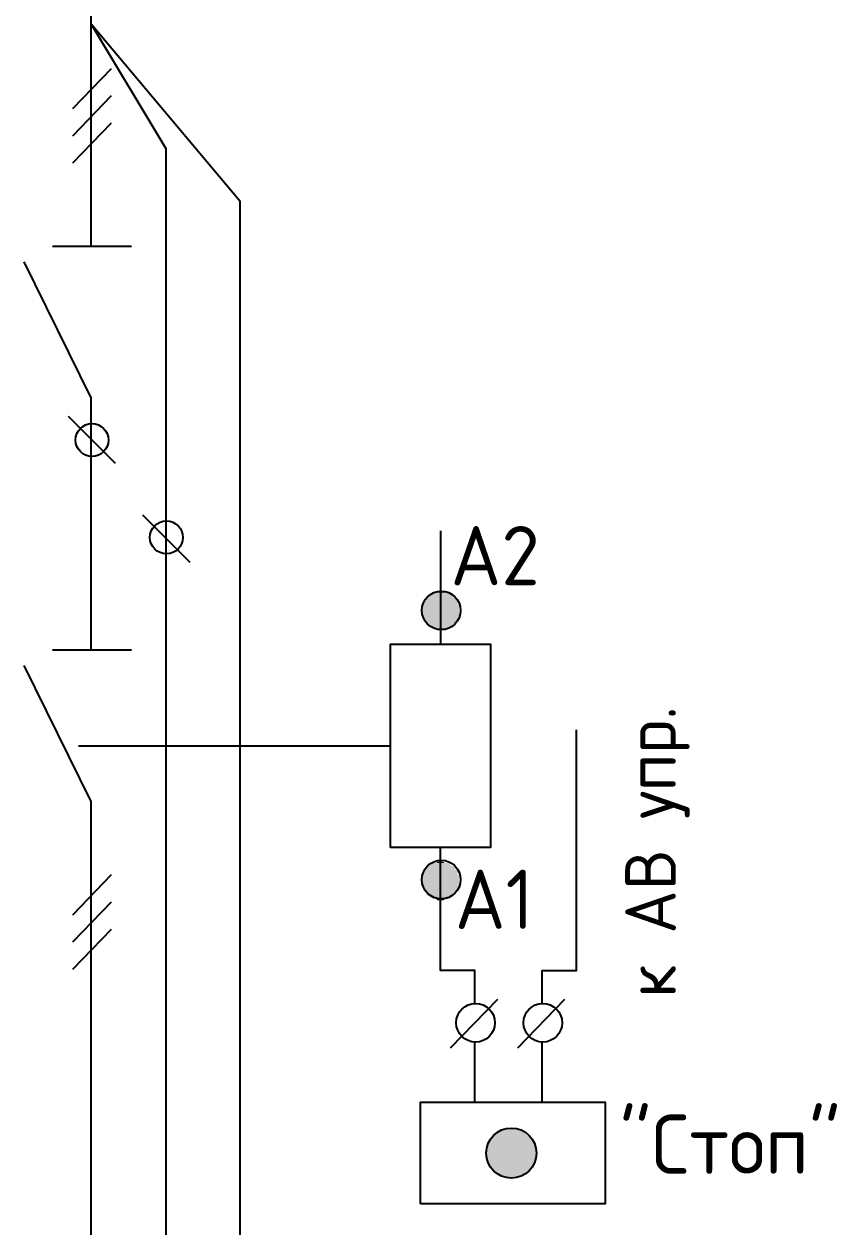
# Model space of a CAD drawing. Header units: millimetres. Extents: x -32 to 417638015, y -35 to 175284279.
# Drawn here: x 416694767 to 416697172, y 175233497 to 175237053 of the extents above; entities that cross this region are included whole.
import ezdxf

# ---------------------------------------------------------------- set-up
doc = ezdxf.new("R2010")
doc.units = ezdxf.units.MM
for name, color, linetype in [('PDF _0', 7, 'Continuous'), ('PDF _A-HATCH-WALL', 5, 'Continuous'), ('PDF _Текст', 7, 'Continuous')]:
    doc.layers.add(name, color=color, linetype=linetype)
doc.styles.add('PDF GOST Common', font='GOST_Common.ttf')

msp = doc.modelspace()

# ---------------------------------------------------------------- linework, layer by layer
at = {"layer": 'PDF _0', "lineweight": 25}
for points in [[(416694966.3, 175236396.9), (416694966.3, 175237256.2), (416694966.3, 175238466.9)], [(416695406.6, 175232798.6), (416695406.6, 175236528.1), (416694966.3, 175237053)], [(416694966.3, 175237053), (416695186.4, 175236684.7), (416695186.4, 175232997.6)], [(416694911.3, 175236803.2), (416695025.6, 175236921.8)], [(416694911.3, 175236722.8), (416695025.6, 175236841.3)], [(416694911.3, 175236642.4), (416695025.6, 175236760.9)], [(416694852, 175236396.8), (416695084.8, 175236396.8)], [(416694966.3, 175235948.1), (416694767.4, 175236350.2)], [(416694966.3, 175235203), (416694966.3, 175235948.1)], [(416695038.3, 175235753.4), (416694898.6, 175235893)], [(416695258.4, 175235461.2), (416695118.7, 175235600.9)], [(416695999.3, 175235554.4), (416695999.3, 175235220)], [(416694852, 175235203), (416695084.8, 175235203)], [(416694966.3, 175234754.3), (416694767.4, 175235156.4)], [(416696299.8, 175234157.4), (416696299.8, 175234254.7), (416696401.4, 175234254.7), (416696401.4, 175234965.9)], [(416694966.3, 175233196.4), (416694966.3, 175234754.2)], [(416696100.9, 175234157.4), (416696100.9, 175234254.7), (416695999.3, 175234254.7), (416695999.3, 175234618.8)], [(416694911.3, 175234419.8), (416695025.6, 175234538.4)], [(416694911.3, 175234339.4), (416695025.6, 175234457.9)], [(416694911.3, 175234259), (416695025.6, 175234377.5)], [(416696028.9, 175234026.1), (416696168.6, 175234170.1)], [(416696227.9, 175234026.1), (416696367.5, 175234170.1)], [(416696100.9, 175233865.3), (416696100.9, 175234043.1)], [(416696299.8, 175233865.3), (416696299.8, 175234043.1)]]:
    msp.add_lwpolyline(points, dxfattribs=at)
for points in [[(416695851.1, 175234618.8), (416695851.1, 175235219.9), (416696147.4, 175235219.9), (416696147.4, 175234618.8)], [(416695940, 175233564.7), (416695940, 175233865.3), (416696486.1, 175233865.3), (416696486.1, 175233564.7)]]:
    msp.add_lwpolyline(points, close=True, dxfattribs=at)
at = {"layer": 'PDF _0', "color": 1, "lineweight": 25}
msp.add_lwpolyline([(416694928.2, 175234919.4), (416695851, 175234919.4)], dxfattribs=at)
at = {"layer": 'PDF _0', "lineweight": 25}
for centre, radius in [((416694968.4, 175235823.2), 48.7), ((416695188.6, 175235535.3), 48.7), ((416696001.4, 175235319.4), 57.1), ((416696001.4, 175234523.6), 57.1), ((416696103, 175234100.2), 57.1), ((416696301.9, 175234100.2), 57.1), ((416696208.8, 175233715), 74.1)]:
    msp.add_circle(centre, radius, dxfattribs=at)
at = {"layer": 'PDF _0', "color": 1, "transparency": 33554559}
for points in [[(416696181.3, 175233784.8), (416696244.8, 175233776.4), (416696168.6, 175233776.4)], [(416696194, 175233789.1), (416696232.1, 175233784.8), (416696181.3, 175233784.8)], [(416696232.1, 175233784.8), (416696181.3, 175233784.8), (416696244.8, 175233776.4)], [(416696206.7, 175233789.1), (416696219.4, 175233789.1), (416696194, 175233789.1)], [(416696219.4, 175233789.1), (416696194, 175233789.1), (416696232.1, 175233784.8)], [(416696139, 175233746.7), (416696278.7, 175233734), (416696134.7, 175233734)], [(416696147.4, 175233759.4), (416696274.4, 175233746.7), (416696139, 175233746.7)], [(416696274.4, 175233746.7), (416696139, 175233746.7), (416696278.7, 175233734)], [(416696155.9, 175233772.1), (416696266, 175233759.4), (416696147.4, 175233759.4)], [(416696266, 175233759.4), (416696147.4, 175233759.4), (416696274.4, 175233746.7)], [(416696168.6, 175233776.4), (416696257.5, 175233772.1), (416696155.9, 175233772.1)], [(416696257.5, 175233772.1), (416696155.9, 175233772.1), (416696266, 175233759.4)], [(416696244.8, 175233776.4), (416696168.6, 175233776.4), (416696257.5, 175233772.1)], [(416696134.7, 175233734), (416696282.9, 175233721.3), (416696130.5, 175233721.3)], [(416696282.9, 175233721.3), (416696130.5, 175233721.3), (416696282.9, 175233708.6)], [(416696130.5, 175233721.3), (416696282.9, 175233708.6), (416696130.5, 175233708.6)], [(416696282.9, 175233708.6), (416696130.5, 175233708.6), (416696278.7, 175233695.9)], [(416696130.5, 175233708.6), (416696278.7, 175233695.9), (416696134.7, 175233695.9)], [(416696278.7, 175233734), (416696134.7, 175233734), (416696282.9, 175233721.3)], [(416696278.7, 175233695.9), (416696134.7, 175233695.9), (416696274.4, 175233683.2)], [(416696134.7, 175233695.9), (416696274.4, 175233683.2), (416696139, 175233683.2)], [(416696274.4, 175233683.2), (416696139, 175233683.2), (416696266, 175233670.5)], [(416696139, 175233683.2), (416696266, 175233670.5), (416696147.4, 175233670.5)], [(416696266, 175233670.5), (416696147.4, 175233670.5), (416696257.5, 175233657.8)], [(416696147.4, 175233670.5), (416696257.5, 175233657.8), (416696155.9, 175233657.8)], [(416696257.5, 175233657.8), (416696155.9, 175233657.8), (416696244.8, 175233649.4)], [(416696155.9, 175233657.8), (416696244.8, 175233649.4), (416696168.6, 175233649.4)], [(416696244.8, 175233649.4), (416696168.6, 175233649.4), (416696232.1, 175233645.1)], [(416696168.6, 175233649.4), (416696232.1, 175233645.1), (416696181.3, 175233645.1)], [(416696181.3, 175233645.1), (416696194, 175233640.9), (416696219.4, 175233640.9)], [(416696181.3, 175233645.1), (416696232.1, 175233645.1), (416696219.4, 175233640.9)], [(416696194, 175233640.9), (416696219.4, 175233640.9), (416696206.7, 175233640.9)]]:
    msp.add_solid(points, dxfattribs=at)
at = {"layer": 'PDF _A-HATCH-WALL', "color": 7, "transparency": 33554559}
for points in [[(416695952.7, 175235351.2), (416696050.1, 175235346.9), (416695948.5, 175235346.9)], [(416696050.1, 175235346.9), (416695948.5, 175235346.9), (416696050.1, 175235338.5)], [(416695948.5, 175235346.9), (416696050.1, 175235338.5), (416695948.5, 175235338.5)], [(416695956.9, 175235355.4), (416696045.8, 175235351.2), (416695952.7, 175235351.2)], [(416696045.8, 175235351.2), (416695952.7, 175235351.2), (416696050.1, 175235346.9)], [(416695961.2, 175235363.9), (416696041.6, 175235359.6), (416695956.9, 175235359.6)], [(416696041.6, 175235359.6), (416695956.9, 175235359.6), (416696041.6, 175235355.4)], [(416695956.9, 175235359.6), (416696041.6, 175235355.4), (416695956.9, 175235355.4)], [(416696041.6, 175235355.4), (416695956.9, 175235355.4), (416696045.8, 175235351.2)], [(416695965.4, 175235363.9), (416696037.4, 175235363.9), (416695961.2, 175235363.9)], [(416696037.4, 175235363.9), (416695961.2, 175235363.9), (416696041.6, 175235359.6)], [(416695969.6, 175235368.1), (416696033.1, 175235363.9), (416695965.4, 175235363.9)], [(416696033.1, 175235363.9), (416695965.4, 175235363.9), (416696037.4, 175235363.9)], [(416695978.1, 175235372.3), (416696028.9, 175235368.1), (416695969.6, 175235368.1)], [(416696028.9, 175235368.1), (416695969.6, 175235368.1), (416696033.1, 175235363.9)], [(416695982.3, 175235372.3), (416696024.7, 175235372.3), (416695978.1, 175235372.3)], [(416696024.7, 175235372.3), (416695978.1, 175235372.3), (416696028.9, 175235368.1)], [(416695986.6, 175235372.3), (416696016.2, 175235372.3), (416695982.3, 175235372.3)], [(416696016.2, 175235372.3), (416695982.3, 175235372.3), (416696024.7, 175235372.3)], [(416695990.8, 175235376.6), (416696012, 175235372.3), (416695986.6, 175235372.3)], [(416696012, 175235372.3), (416695986.6, 175235372.3), (416696016.2, 175235372.3)], [(416696003.5, 175235376.6), (416696007.7, 175235376.6), (416695990.8, 175235376.6)], [(416696007.7, 175235376.6), (416695990.8, 175235376.6), (416696012, 175235372.3)], [(416695948.5, 175235338.5), (416696054.3, 175235334.2), (416695944.2, 175235334.2)], [(416696054.3, 175235334.2), (416695944.2, 175235334.2), (416696054.3, 175235330)], [(416695944.2, 175235334.2), (416696054.3, 175235330), (416695944.2, 175235330)], [(416696054.3, 175235330), (416695944.2, 175235330), (416696054.3, 175235325.8)], [(416695944.2, 175235330), (416696054.3, 175235325.8), (416695944.2, 175235325.8)], [(416696054.3, 175235325.8), (416695944.2, 175235325.8), (416696054.3, 175235317.3)], [(416695944.2, 175235325.8), (416696054.3, 175235317.3), (416695944.2, 175235317.3)], [(416696054.3, 175235317.3), (416695944.2, 175235317.3), (416696054.3, 175235313.1)], [(416695944.2, 175235317.3), (416696054.3, 175235313.1), (416695944.2, 175235313.1)], [(416696054.3, 175235313.1), (416695944.2, 175235313.1), (416696054.3, 175235308.8)], [(416695944.2, 175235313.1), (416696054.3, 175235308.8), (416695944.2, 175235308.8)], [(416696054.3, 175235308.8), (416695944.2, 175235308.8), (416696054.3, 175235304.6)], [(416695944.2, 175235308.8), (416696054.3, 175235304.6), (416695944.2, 175235304.6)], [(416696050.1, 175235338.5), (416695948.5, 175235338.5), (416696054.3, 175235334.2)], [(416696054.3, 175235304.6), (416695944.2, 175235304.6), (416696050.1, 175235300.4)], [(416695944.2, 175235304.6), (416696050.1, 175235300.4), (416695948.5, 175235300.4)], [(416696050.1, 175235300.4), (416695948.5, 175235300.4), (416696050.1, 175235291.9)], [(416695948.5, 175235300.4), (416696050.1, 175235291.9), (416695948.5, 175235291.9)], [(416696050.1, 175235291.9), (416695948.5, 175235291.9), (416696045.8, 175235287.7)], [(416695948.5, 175235291.9), (416696045.8, 175235287.7), (416695952.7, 175235287.7)], [(416696045.8, 175235287.7), (416695952.7, 175235287.7), (416696041.6, 175235283.4)], [(416695952.7, 175235287.7), (416696041.6, 175235283.4), (416695956.9, 175235283.4)], [(416696041.6, 175235283.4), (416695956.9, 175235283.4), (416696041.6, 175235279.2)], [(416695956.9, 175235283.4), (416696041.6, 175235279.2), (416695956.9, 175235279.2)], [(416696041.6, 175235279.2), (416695956.9, 175235279.2), (416696037.4, 175235275)], [(416695956.9, 175235279.2), (416696037.4, 175235275), (416695961.2, 175235275)], [(416696037.4, 175235275), (416695961.2, 175235275), (416696033.1, 175235275)], [(416695961.2, 175235275), (416696033.1, 175235275), (416695965.4, 175235275)], [(416696033.1, 175235275), (416695965.4, 175235275), (416696028.9, 175235270.7)], [(416695965.4, 175235275), (416696028.9, 175235270.7), (416695969.6, 175235270.7)], [(416696028.9, 175235270.7), (416695969.6, 175235270.7), (416696024.7, 175235266.5)], [(416695969.6, 175235270.7), (416696024.7, 175235266.5), (416695978.1, 175235266.5)], [(416696024.7, 175235266.5), (416695978.1, 175235266.5), (416696016.2, 175235266.5)], [(416695978.1, 175235266.5), (416696016.2, 175235266.5), (416695982.3, 175235266.5)], [(416696016.2, 175235266.5), (416695982.3, 175235266.5), (416696012, 175235266.5)], [(416695982.3, 175235266.5), (416696012, 175235266.5), (416695986.6, 175235266.5)], [(416695986.6, 175235266.5), (416695990.8, 175235262.3), (416696007.7, 175235262.3)], [(416695986.6, 175235266.5), (416696011.9, 175235266.5), (416696007.7, 175235262.3)], [(416695990.8, 175235262.3), (416696007.7, 175235262.3), (416696003.5, 175235262.3)], [(416695961.2, 175234563.8), (416696041.6, 175234559.5), (416695956.9, 175234559.5)], [(416695965.4, 175234563.8), (416696037.4, 175234563.8), (416695961.2, 175234563.8)], [(416696037.4, 175234563.8), (416695961.2, 175234563.8), (416696041.6, 175234559.5)], [(416695969.6, 175234568), (416696033.1, 175234563.8), (416695965.4, 175234563.8)], [(416696033.1, 175234563.8), (416695965.4, 175234563.8), (416696037.4, 175234563.8)], [(416695978.1, 175234572.2), (416696028.9, 175234568), (416695969.6, 175234568)], [(416696028.9, 175234568), (416695969.6, 175234568), (416696033.1, 175234563.8)], [(416695982.3, 175234572.2), (416696024.7, 175234572.2), (416695978.1, 175234572.2)], [(416696024.7, 175234572.2), (416695978.1, 175234572.2), (416696028.9, 175234568)], [(416695986.6, 175234572.2), (416696016.2, 175234572.2), (416695982.3, 175234572.2)], [(416696016.2, 175234572.2), (416695982.3, 175234572.2), (416696024.7, 175234572.2)], [(416695990.8, 175234576.5), (416696012, 175234572.2), (416695986.6, 175234572.2)], [(416696012, 175234572.2), (416695986.6, 175234572.2), (416696016.2, 175234572.2)], [(416696003.5, 175234576.5), (416696007.7, 175234576.5), (416695990.8, 175234576.5)], [(416696007.7, 175234576.5), (416695990.8, 175234576.5), (416696012, 175234572.2)], [(416695948.5, 175234538.4), (416696054.3, 175234534.1), (416695944.2, 175234534.1)], [(416696054.3, 175234534.1), (416695944.2, 175234534.1), (416696054.3, 175234529.9)], [(416695944.2, 175234534.1), (416696054.3, 175234529.9), (416695944.2, 175234529.9)], [(416696054.3, 175234529.9), (416695944.2, 175234529.9), (416696054.3, 175234525.7)], [(416695944.2, 175234529.9), (416696054.3, 175234525.7), (416695944.2, 175234525.7)], [(416696054.3, 175234525.7), (416695944.2, 175234525.7), (416696054.3, 175234521.4)], [(416695944.2, 175234525.7), (416696054.3, 175234521.4), (416695944.2, 175234521.4)], [(416695952.7, 175234551.1), (416696050.1, 175234546.8), (416695948.5, 175234546.8)], [(416696050.1, 175234546.8), (416695948.5, 175234546.8), (416696050.1, 175234538.4)], [(416695948.5, 175234546.8), (416696050.1, 175234538.4), (416695948.5, 175234538.4)], [(416696050.1, 175234538.4), (416695948.5, 175234538.4), (416696054.3, 175234534.1)], [(416695956.9, 175234555.3), (416696045.8, 175234551.1), (416695952.7, 175234551.1)], [(416696045.8, 175234551.1), (416695952.7, 175234551.1), (416696050.1, 175234546.8)], [(416696041.6, 175234559.5), (416695956.9, 175234559.5), (416696041.6, 175234555.3)], [(416695956.9, 175234559.5), (416696041.6, 175234555.3), (416695956.9, 175234555.3)], [(416696041.6, 175234555.3), (416695956.9, 175234555.3), (416696045.8, 175234551.1)], [(416696054.3, 175234521.4), (416695944.2, 175234521.4), (416696054.3, 175234513)], [(416695944.2, 175234521.4), (416696054.3, 175234513), (416695944.2, 175234513)], [(416696054.3, 175234513), (416695944.2, 175234513), (416696054.3, 175234508.7)], [(416695944.2, 175234513), (416696054.3, 175234508.7), (416695944.2, 175234508.7)], [(416696054.3, 175234508.7), (416695944.2, 175234508.7), (416696054.3, 175234504.5)], [(416695944.2, 175234508.7), (416696054.3, 175234504.5), (416695944.2, 175234504.5)], [(416696054.3, 175234504.5), (416695944.2, 175234504.5), (416696050.1, 175234500.3)], [(416695944.2, 175234504.5), (416696050.1, 175234500.3), (416695948.5, 175234500.3)], [(416696050.1, 175234500.3), (416695948.5, 175234500.3), (416696050.1, 175234491.8)], [(416695948.5, 175234500.3), (416696050.1, 175234491.8), (416695948.5, 175234491.8)], [(416696050.1, 175234491.8), (416695948.5, 175234491.8), (416696045.8, 175234487.6)], [(416695948.5, 175234491.8), (416696045.8, 175234487.6), (416695952.7, 175234487.6)], [(416696045.8, 175234487.6), (416695952.7, 175234487.6), (416696041.6, 175234483.3)], [(416695952.7, 175234487.6), (416696041.6, 175234483.3), (416695956.9, 175234483.3)], [(416696041.6, 175234483.3), (416695956.9, 175234483.3), (416696041.6, 175234479.1)], [(416695956.9, 175234483.3), (416696041.6, 175234479.1), (416695956.9, 175234479.1)], [(416696041.6, 175234479.1), (416695956.9, 175234479.1), (416696037.4, 175234474.9)], [(416695956.9, 175234479.1), (416696037.4, 175234474.9), (416695961.2, 175234474.9)], [(416696037.4, 175234474.9), (416695961.2, 175234474.9), (416696033.1, 175234474.9)], [(416695961.2, 175234474.9), (416696033.1, 175234474.9), (416695965.4, 175234474.9)], [(416696033.1, 175234474.9), (416695965.4, 175234474.9), (416696028.9, 175234470.6)], [(416695965.4, 175234474.9), (416696028.9, 175234470.6), (416695969.6, 175234470.6)], [(416696028.9, 175234470.6), (416695969.6, 175234470.6), (416696024.7, 175234466.4)], [(416695969.6, 175234470.6), (416696024.7, 175234466.4), (416695978.1, 175234466.4)], [(416696024.7, 175234466.4), (416695978.1, 175234466.4), (416696016.2, 175234466.4)], [(416695978.1, 175234466.4), (416696016.2, 175234466.4), (416695982.3, 175234466.4)], [(416696016.2, 175234466.4), (416695982.3, 175234466.4), (416696012, 175234466.4)], [(416695982.3, 175234466.4), (416696012, 175234466.4), (416695986.6, 175234466.4)], [(416695986.6, 175234466.4), (416695990.8, 175234462.2), (416696007.7, 175234462.2)], [(416695986.6, 175234466.4), (416696011.9, 175234466.4), (416696007.7, 175234462.2)], [(416695990.8, 175234462.2), (416696007.7, 175234462.2), (416696003.5, 175234462.2)]]:
    msp.add_solid(points, dxfattribs=at)

# ---------------------------------------------------------------- texts
at = {"layer": 'PDF _Текст', "char_height": 174.98, "attachment_point": 4, "style": 'PDF GOST Common'}
for s, insert in [('А2', (416696028.9, 175235481.2)), ('А1', (416696041.6, 175234465.2)), ('"Стоп"', (416696528.4, 175233741.3))]:
    msp.add_mtext(s, dxfattribs=dict(at, insert=insert))
at = {"layer": 'PDF _Текст', "insert": (416696640.8, 175234174.3), "char_height": 149.98, "attachment_point": 4, "rotation": 90, "style": 'PDF GOST Common'}
msp.add_mtext('к АВ упр.', dxfattribs=at)

doc.saveas('drawing.dxf')
